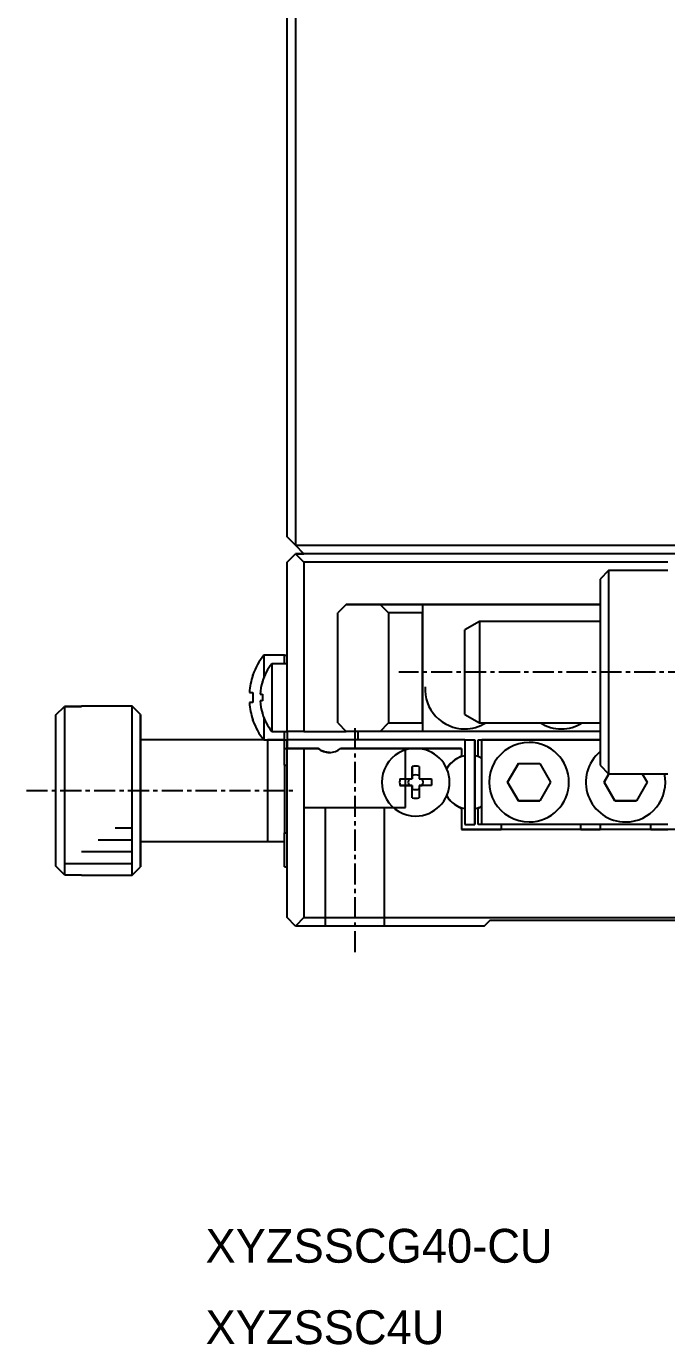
# Model space of a CAD drawing. Extents: x 97 to 299, y 65 to 330.
# Drawn here: x 96.6 to 134.4, y 64.6 to 142.5 of the extents above; entities that cross this region are included whole.
import ezdxf

# ---------------------------------------------------------------- set-up
doc = ezdxf.new("R2010")
doc.units = 0
doc.linetypes.add('CENTER', pattern=[2, 1.25, -0.25, 0.25, -0.25])
doc.layers.get('0').update_dxf_attribs({"linetype": 'CONTINUOUS'})
doc.layers.add('CENTER', color=1, linetype='CENTER')

# ---------------------------------------------------------------- blocks, each defined once
blk = doc.blocks.new('AID5580')
at = {"color": 3, "linetype": 'CONTINUOUS'}
for p, q in [((135.084434, 74.01), (136.085333, 74.01)), ((134.08473, 73.31), (136.085333, 73.31)), ((133.085333, 72.61), (136.085333, 72.61)), ((132.085323, 71.91), (136.085333, 71.91))]:
    blk.add_line(p, q, dxfattribs=at)
at = {"color": 7, "linetype": 'CONTINUOUS'}
blk.add_line((133.085333, 71.21), (136.085333, 71.21), dxfattribs=at)

msp = doc.modelspace()

# ---------------------------------------------------------------- linework, layer by layer
at = {"color": 7, "linetype": 'CONTINUOUS'}
for p, q in [((111.977, 112.306), (111.977, 146.306)), ((112.477, 145.806), (112.477, 111.806)), ((112.477, 111.806), (111.977, 112.306)), ((112.477, 111.806), (151.477, 111.806)), ((112.977, 111.306), (112.477, 111.806)), ((111.977, 110.806), (112.477, 111.306)), ((111.977, 100.806), (111.977, 110.806)), ((112.977, 111.306), (112.477, 111.306)), ((112.477, 111.306), (112.477, 111.306)), ((112.477, 111.306), (112.977, 111.306)), ((112.477, 111.306), (112.977, 110.806)), ((150.977, 111.306), (112.977, 111.306)), ((134.476, 110.806), (112.977, 110.806)), ((112.977, 110.806), (112.977, 100.806)), ((130.976, 110.306), (130.476, 109.806)), ((134.476, 110.306), (130.976, 110.306)), ((115.476, 108.306), (114.976, 107.806)), ((115.476, 108.306), (117.476, 108.306)), ((115.477, 108.306), (115.476, 108.306)), ((130.476, 108.306), (115.477, 108.306)), ((117.476, 108.306), (119.976, 108.306)), ((117.976, 107.806), (117.476, 108.306)), ((119.976, 108.306), (119.977, 108.306)), ((119.976, 108.306), (119.976, 107.806)), ((119.977, 108.306), (130.476, 108.306)), ((119.977, 108.306), (119.977, 104.338)), ((114.976, 101.306), (114.976, 107.806)), ((119.976, 107.806), (117.976, 107.806)), ((117.976, 107.806), (117.976, 101.306)), ((119.976, 101.306), (119.976, 107.806)), ((123.342, 107.306), (122.476, 106.806)), ((122.476, 104.283), (122.476, 106.806)), ((130.476, 107.306), (123.342, 107.306)), ((123.342, 107.306), (123.342, 104.279)), ((111.827, 105.306), (110.605, 105.306)), ((110.605, 105.306), (110.605, 103.992)), ((111.827, 105.306), (111.827, 105.306)), ((111.827, 105.306), (111.977, 105.306)), ((111.827, 105.306), (111.977, 105.306)), ((111.827, 104.806), (111.827, 105.306)), ((111.827, 105.306), (111.827, 105.306)), ((111.079, 104.806), (111.079, 100.806)), ((111.977, 104.806), (111.079, 104.806)), ((109.962, 104.122), (109.962, 104.156)), ((109.962, 104.156), (109.962, 104.122)), ((110.521, 103.735), (110.521, 103.756)), ((110.521, 103.756), (110.521, 103.735)), ((119.977, 104.274), (119.977, 100.806)), ((122.476, 101.806), (122.476, 104.283)), ((123.342, 104.279), (123.342, 101.306)), ((109.75, 103.106), (109.962, 103.106)), ((109.962, 103.106), (109.962, 102.506)), ((110.389, 103.006), (110.521, 103.006)), ((110.521, 103.006), (110.521, 102.606)), ((98.327, 101.778), (98.827, 102.281)), ((98.827, 102.281), (98.827, 92.331)), ((99.827, 102.281), (98.827, 102.281)), ((98.827, 102.281), (99.827, 102.281)), ((102.827, 102.306), (99.827, 102.306)), ((99.827, 102.306), (99.827, 102.281)), ((102.827, 92.306), (102.827, 102.306)), ((103.327, 101.806), (102.827, 102.306)), ((109.962, 102.506), (109.75, 102.506)), ((110.521, 102.606), (110.389, 102.606)), ((98.327, 92.834), (98.327, 101.778)), ((103.327, 101.806), (103.327, 92.806)), ((103.327, 100.306), (103.327, 101.806)), ((109.962, 101.49), (109.962, 101.456)), ((109.962, 101.456), (109.962, 101.49)), ((110.521, 101.877), (110.521, 101.856)), ((110.521, 101.856), (110.521, 101.877)), ((110.605, 101.62), (110.605, 100.306)), ((114.976, 101.306), (115.476, 100.806)), ((117.476, 100.806), (117.976, 101.306)), ((117.976, 101.306), (119.976, 101.306)), ((119.976, 101.306), (119.976, 100.806)), ((122.476, 101.806), (123.342, 101.306)), ((123.342, 101.306), (130.476, 101.306)), ((111.079, 100.806), (111.977, 100.806)), ((111.827, 100.306), (111.827, 100.806)), ((112.977, 100.806), (111.977, 100.806)), ((111.977, 100.806), (111.977, 100.306)), ((112.977, 100.806), (115.476, 100.806)), ((117.476, 100.806), (115.476, 100.806)), ((116.177, 100.306), (116.177, 100.806)), ((119.976, 100.806), (117.476, 100.806)), ((119.977, 100.806), (119.976, 100.806)), ((130.476, 100.806), (119.977, 100.806)), ((110.605, 100.306), (103.327, 100.306)), ((103.327, 100.306), (103.327, 94.306)), ((103.327, 94.306), (103.327, 100.306)), ((110.605, 100.306), (111.827, 100.306)), ((110.827, 100.306), (110.827, 94.306)), ((110.827, 100.306), (110.827, 94.306)), ((111.827, 100.306), (110.827, 100.306)), ((111.827, 99.806), (111.827, 100.306)), ((111.827, 99.806), (111.977, 99.806)), ((111.827, 99.806), (111.977, 99.806)), ((111.827, 99.806), (111.977, 99.806)), ((111.827, 99.806), (111.977, 99.806)), ((111.827, 98.806), (111.827, 99.806)), ((116.177, 100.306), (111.977, 100.306)), ((111.977, 99.806), (111.977, 100.306)), ((111.977, 100.306), (111.977, 99.806)), ((111.977, 89.806), (111.977, 99.806)), ((111.977, 99.806), (111.977, 99.806)), ((111.977, 99.806), (111.977, 99.806)), ((112.977, 99.806), (111.977, 99.806)), ((111.977, 99.806), (111.977, 99.806)), ((111.977, 99.806), (112.977, 99.806)), ((112.977, 99.806), (112.977, 89.806)), ((113.816, 99.806), (112.977, 99.806)), ((113.815, 99.806), (112.977, 99.806)), ((113.815, 99.806), (112.977, 99.806)), ((113.816, 99.806), (112.977, 99.806)), ((112.977, 99.806), (113.816, 99.806)), ((113.815, 99.806), (112.977, 99.806)), ((113.845, 99.781), (113.815, 99.806)), ((113.875, 99.757), (113.845, 99.781)), ((113.906, 99.735), (113.875, 99.757)), ((113.937, 99.714), (113.906, 99.735)), ((113.983, 99.686), (113.937, 99.714)), ((118.977, 99.806), (115.138, 99.806)), ((118.977, 99.806), (115.138, 99.806)), ((119.577, 99.806), (115.138, 99.806)), ((115.139, 99.806), (115.138, 99.806)), ((118.977, 99.806), (115.139, 99.806)), ((115.139, 99.806), (119.577, 99.806)), ((118.977, 99.806), (115.139, 99.806)), ((122.477, 100.306), (116.177, 100.306)), ((119.577, 99.806), (122.277, 99.806)), ((122.277, 99.806), (119.577, 99.806)), ((122.277, 99.806), (122.277, 99.35)), ((122.277, 99.806), (122.277, 99.806)), ((122.277, 99.806), (122.277, 99.35)), ((122.477, 100.306), (123.077, 100.306)), ((122.477, 100.306), (122.477, 95.306)), ((123.077, 95.306), (123.077, 100.306)), ((123.077, 100.306), (123.077, 99.365)), ((123.277, 100.306), (123.477, 100.306)), ((123.277, 99.35), (123.277, 100.306)), ((123.477, 100.306), (130.476, 100.306)), ((130.476, 100.306), (123.477, 100.306)), ((123.477, 95.306), (123.477, 100.306)), ((123.477, 100.306), (123.477, 100.306)), ((114.034, 99.659), (113.983, 99.686)), ((114.088, 99.635), (114.034, 99.659)), ((114.142, 99.613), (114.088, 99.635)), ((114.199, 99.595), (114.142, 99.613)), ((114.251, 99.582), (114.199, 99.595)), ((114.298, 99.572), (114.251, 99.582)), ((114.35, 99.564), (114.298, 99.572)), ((114.403, 99.559), (114.35, 99.564)), ((114.457, 99.556), (114.403, 99.559)), ((114.477, 99.556), (114.457, 99.556)), ((122.277, 99.35), (121.983, 99.181)), ((122.277, 99.35), (122.011, 99.196)), ((122.277, 99.35), (122.277, 99.35)), ((123.077, 99.456), (123.077, 96.156)), ((123.077, 99.456), (123.077, 99.365)), ((123.077, 99.456), (123.077, 99.365)), ((123.077, 99.456), (123.077, 99.365)), ((123.077, 99.456), (123.077, 99.365)), ((123.077, 99.456), (123.077, 99.365)), ((123.077, 99.456), (123.077, 99.365)), ((123.077, 99.456), (123.077, 99.365)), ((123.077, 99.365), (123.077, 99.456)), ((123.077, 99.365), (123.077, 99.456)), ((123.077, 99.365), (123.077, 99.456)), ((123.077, 99.365), (123.077, 99.456)), ((123.077, 99.365), (123.077, 99.456)), ((123.077, 99.365), (123.077, 99.456)), ((123.077, 99.365), (123.077, 99.456)), ((123.077, 99.365), (123.077, 99.456)), ((123.277, 99.35), (123.477, 99.235)), ((111.827, 98.806), (111.827, 94.806)), ((119.377, 98.006), (119.377, 98.735)), ((119.377, 98.735), (119.377, 98.192)), ((119.377, 98.192), (119.377, 98.006)), ((119.777, 98.735), (119.777, 98.006)), ((125.641, 98.906), (125.006, 97.806)), ((125.006, 97.806), (125.641, 98.906)), ((125.641, 98.906), (126.912, 98.906)), ((126.912, 98.906), (127.547, 97.806)), ((130.476, 98.806), (130.976, 98.306)), ((130.995, 98.306), (130.706, 97.806)), ((130.706, 97.806), (130.995, 98.306)), ((130.976, 98.306), (134.476, 98.306)), ((132.958, 98.306), (133.247, 97.806)), ((118.648, 98.006), (119.377, 98.006)), ((118.648, 97.606), (119.19, 97.606)), ((119.377, 97.606), (118.648, 97.606)), ((119.19, 97.606), (119.377, 97.606)), ((119.377, 97.606), (119.377, 97.419)), ((119.377, 96.877), (119.377, 97.606)), ((119.377, 96.877), (119.377, 97.419)), ((119.777, 98.006), (120.505, 98.006)), ((119.777, 97.606), (119.963, 97.606)), ((120.505, 97.606), (119.777, 97.606)), ((119.777, 97.606), (119.777, 96.877)), ((120.505, 97.606), (119.963, 97.606)), ((125.006, 97.806), (125.641, 96.706)), ((125.641, 96.706), (125.006, 97.806)), ((127.547, 97.806), (126.912, 96.706)), ((130.706, 97.806), (131.341, 96.706)), ((131.341, 96.706), (130.706, 97.806)), ((133.247, 97.806), (132.612, 96.706)), ((125.641, 96.706), (126.912, 96.706)), ((126.912, 96.706), (125.641, 96.706)), ((131.341, 96.706), (132.612, 96.706)), ((132.612, 96.706), (131.341, 96.706)), ((121.983, 96.431), (122.277, 96.261)), ((122.011, 96.416), (122.277, 96.261)), ((122.277, 96.261), (122.277, 95.006)), ((122.277, 96.261), (122.277, 96.261)), ((122.277, 96.261), (122.277, 95.006)), ((123.077, 96.247), (123.077, 96.156)), ((123.077, 96.156), (123.077, 96.247)), ((123.077, 96.247), (123.077, 96.156)), ((123.077, 96.156), (123.077, 96.247)), ((123.077, 96.247), (123.077, 96.156)), ((123.077, 96.156), (123.077, 96.247)), ((123.077, 96.247), (123.077, 96.156)), ((123.077, 96.156), (123.077, 96.247)), ((123.077, 96.247), (123.077, 96.156)), ((123.077, 96.156), (123.077, 96.247)), ((123.077, 96.247), (123.077, 96.156)), ((123.077, 96.156), (123.077, 96.247)), ((123.077, 96.247), (123.077, 96.156)), ((123.077, 96.156), (123.077, 96.247)), ((123.077, 96.156), (123.077, 96.247)), ((123.077, 96.247), (123.077, 95.306)), ((123.477, 96.377), (123.277, 96.261)), ((123.277, 95.306), (123.277, 96.261)), ((122.477, 95.306), (123.077, 95.306)), ((123.077, 95.306), (123.077, 95.306)), ((123.477, 95.306), (123.277, 95.306)), ((134.476, 95.306), (123.477, 95.306)), ((124.627, 95.306), (124.627, 95.006)), ((129.327, 95.006), (129.327, 95.306)), ((130.477, 95.306), (130.477, 95.006)), ((133.477, 95.006), (133.477, 95.306)), ((103.327, 94.306), (110.827, 94.306)), ((103.327, 92.806), (103.327, 94.306)), ((110.827, 94.306), (111.827, 94.306)), ((111.827, 92.806), (111.827, 94.806)), ((141.677, 95.006), (122.277, 95.006)), ((122.277, 95.006), (124.477, 95.006)), ((122.277, 95.006), (122.277, 95.006)), ((129.477, 95.006), (124.477, 95.006)), ((124.477, 95.006), (124.477, 95.006)), ((124.627, 95.006), (124.477, 95.006)), ((124.477, 95.006), (124.627, 95.006)), ((129.477, 95.006), (129.327, 95.006)), ((129.327, 95.006), (129.477, 95.006)), ((129.477, 95.006), (130.477, 95.006)), ((129.477, 95.006), (129.477, 95.006)), ((133.727, 95.006), (130.227, 95.006)), ((133.727, 95.006), (130.227, 95.006)), ((133.477, 95.006), (134.477, 95.006)), ((98.827, 92.331), (98.327, 92.834)), ((102.827, 92.306), (103.327, 92.806)), ((111.827, 92.806), (111.977, 92.806)), ((98.827, 92.331), (99.827, 92.331)), ((99.827, 92.331), (99.827, 92.306)), ((112.477, 89.306), (111.977, 89.806)), ((112.977, 89.806), (112.477, 89.306)), ((112.977, 89.806), (150.977, 89.806)), ((123.977, 89.656), (123.627, 89.306)), ((123.627, 89.306), (123.977, 89.656)), ((123.977, 89.656), (139.977, 89.656)), ((123.627, 89.306), (112.477, 89.306)), ((123.627, 89.306), (123.627, 89.306))]:
    msp.add_line(p, q, dxfattribs=at)
at = {"color": 9, "linetype": 'CONTINUOUS'}
for p, q in [((111.827, 100.306), (111.977, 100.306)), ((121.983, 99.181), (121.983, 99.181)), ((111.827, 98.806), (111.977, 98.806)), ((121.654, 98.928), (121.654, 98.928)), ((121.654, 96.683), (121.654, 96.683)), ((121.983, 96.431), (121.983, 96.431)), ((111.827, 94.806), (111.977, 94.806))]:
    msp.add_line(p, q, dxfattribs=at)
at = {"color": 3, "linetype": 'CONTINUOUS'}
for p, q in [((118.977, 96.306), (118.977, 99.806)), ((112.977, 96.306), (118.977, 96.306)), ((114.227, 96.306), (114.227, 89.306)), ((117.727, 89.306), (117.727, 96.306))]:
    msp.add_line(p, q, dxfattribs=at)
at = {"color": 7, "linetype": 'CONTINUOUS'}
for points in [[(130.976, 110.306, 0), (130.976, 110.304, 0), (130.976, 110.299, 0), (130.976, 110.29, 0), (130.976, 110.277, 0), (130.976, 110.261, 0), (130.976, 110.241, 0), (130.976, 110.218, 0), (130.976, 110.191, 0), (130.976, 110.16, 0), (130.976, 110.126, 0), (130.976, 110.089, 0), (130.976, 110.048, 0), (130.976, 110.003, 0), (130.976, 109.955, 0), (130.976, 109.904, 0), (130.976, 109.849, 0), (130.976, 109.791, 0), (130.976, 109.73, 0), (130.976, 109.665, 0), (130.976, 109.597, 0), (130.976, 109.526, 0), (130.976, 109.452, 0), (130.976, 109.375, 0), (130.976, 109.295, 0), (130.976, 109.211, 0), (130.976, 109.125, 0), (130.976, 109.036, 0), (130.976, 108.944, 0), (130.976, 108.849, 0), (130.976, 108.752, 0), (130.976, 108.651, 0), (130.976, 108.549, 0), (130.976, 108.443, 0), (130.976, 108.335, 0), (130.976, 108.225, 0), (130.976, 108.112, 0), (130.976, 107.997, 0), (130.976, 107.88, 0), (130.976, 107.761, 0), (130.976, 107.639, 0), (130.976, 107.516, 0), (130.976, 107.39, 0), (130.976, 107.263, 0), (130.976, 107.134, 0), (130.976, 107.004, 0), (130.976, 106.871, 0), (130.976, 106.737, 0), (130.976, 106.602, 0), (130.976, 106.465, 0), (130.976, 106.327, 0), (130.976, 106.188, 0), (130.976, 106.048, 0), (130.976, 105.906, 0), (130.976, 105.764, 0), (130.976, 105.62, 0), (130.976, 105.476, 0), (130.976, 105.332, 0), (130.976, 105.186, 0), (130.976, 105.04, 0), (130.976, 104.894, 0), (130.976, 104.747, 0), (130.976, 104.6, 0), (130.976, 104.453, 0), (130.976, 104.306, 0), (130.976, 104.159, 0), (130.976, 104.011, 0), (130.976, 103.864, 0), (130.976, 103.718, 0), (130.976, 103.571, 0), (130.976, 103.425, 0), (130.976, 103.28, 0), (130.976, 103.135, 0), (130.976, 102.991, 0), (130.976, 102.848, 0), (130.976, 102.706, 0), (130.976, 102.564, 0), (130.976, 102.424, 0), (130.976, 102.285, 0), (130.976, 102.146, 0), (130.976, 102.01, 0), (130.976, 101.874, 0), (130.976, 101.741, 0), (130.976, 101.608, 0), (130.976, 101.477, 0), (130.976, 101.348, 0), (130.976, 101.221, 0), (130.976, 101.096, 0), (130.976, 100.972, 0), (130.976, 100.851, 0), (130.976, 100.732, 0), (130.976, 100.614, 0), (130.976, 100.5, 0), (130.976, 100.387, 0), (130.976, 100.277, 0), (130.976, 100.169, 0), (130.976, 100.063, 0), (130.976, 99.96, 0), (130.976, 99.86, 0), (130.976, 99.763, 0), (130.976, 99.668, 0), (130.976, 99.576, 0), (130.976, 99.487, 0), (130.976, 99.4, 0), (130.976, 99.317, 0), (130.976, 99.237, 0), (130.976, 99.159, 0), (130.976, 99.085, 0), (130.976, 99.014, 0), (130.976, 98.947, 0), (130.976, 98.882, 0), (130.976, 98.821, 0), (130.976, 98.763, 0), (130.976, 98.708, 0), (130.976, 98.657, 0), (130.976, 98.609, 0), (130.976, 98.564, 0), (130.976, 98.523, 0), (130.976, 98.486, 0), (130.976, 98.452, 0), (130.976, 98.421, 0), (130.976, 98.394, 0), (130.976, 98.371, 0), (130.976, 98.351, 0), (130.976, 98.335, 0), (130.976, 98.322, 0), (130.976, 98.313, 0), (130.976, 98.308, 0), (130.976, 98.306, 0)], [(130.476, 109.806, 0), (130.476, 109.804, 0), (130.476, 109.799, 0), (130.476, 109.791, 0), (130.476, 109.779, 0), (130.476, 109.764, 0), (130.476, 109.746, 0), (130.476, 109.725, 0), (130.476, 109.7, 0), (130.476, 109.672, 0), (130.476, 109.641, 0), (130.476, 109.607, 0), (130.476, 109.569, 0), (130.476, 109.528, 0), (130.476, 109.484, 0), (130.476, 109.437, 0), (130.476, 109.387, 0), (130.476, 109.334, 0), (130.476, 109.278, 0), (130.476, 109.219, 0), (130.476, 109.156, 0), (130.476, 109.091, 0), (130.476, 109.023, 0), (130.476, 108.953, 0), (130.476, 108.879, 0), (130.476, 108.803, 0), (130.476, 108.723, 0), (130.476, 108.642, 0), (130.476, 108.557, 0), (130.476, 108.47, 0), (130.476, 108.381, 0), (130.476, 108.289, 0), (130.476, 108.195, 0), (130.476, 108.098, 0), (130.476, 107.999, 0), (130.476, 107.898, 0), (130.476, 107.795, 0), (130.476, 107.69, 0), (130.476, 107.582, 0), (130.476, 107.473, 0), (130.476, 107.361, 0), (130.476, 107.248, 0), (130.476, 107.133, 0), (130.476, 107.017, 0), (130.476, 106.899, 0), (130.476, 106.779, 0), (130.476, 106.657, 0), (130.476, 106.535, 0), (130.476, 106.411, 0), (130.476, 106.285, 0), (130.476, 106.159, 0), (130.476, 106.031, 0), (130.476, 105.902, 0), (130.476, 105.773, 0), (130.476, 105.642, 0), (130.476, 105.511, 0), (130.476, 105.379, 0), (130.476, 105.246, 0), (130.476, 105.113, 0), (130.476, 104.979, 0), (130.476, 104.845, 0), (130.476, 104.71, 0), (130.476, 104.576, 0), (130.476, 104.441, 0), (130.476, 104.306, 0), (130.476, 104.171, 0), (130.476, 104.036, 0), (130.476, 103.901, 0), (130.476, 103.767, 0), (130.476, 103.633, 0), (130.476, 103.499, 0), (130.476, 103.366, 0), (130.476, 103.233, 0), (130.476, 103.101, 0), (130.476, 102.969, 0), (130.476, 102.839, 0), (130.476, 102.709, 0), (130.476, 102.581, 0), (130.476, 102.453, 0), (130.476, 102.326, 0), (130.476, 102.201, 0), (130.476, 102.077, 0), (130.476, 101.954, 0), (130.476, 101.833, 0), (130.476, 101.713, 0), (130.476, 101.595, 0), (130.476, 101.478, 0), (130.476, 101.363, 0), (130.476, 101.25, 0), (130.476, 101.139, 0), (130.476, 101.03, 0), (130.476, 100.922, 0), (130.476, 100.817, 0), (130.476, 100.713, 0), (130.476, 100.612, 0), (130.476, 100.513, 0), (130.476, 100.417, 0), (130.476, 100.323, 0), (130.476, 100.231, 0), (130.476, 100.141, 0), (130.476, 100.054, 0), (130.476, 99.97, 0), (130.476, 99.888, 0), (130.476, 99.809, 0), (130.476, 99.733, 0), (130.476, 99.659, 0), (130.476, 99.588, 0), (130.476, 99.52, 0), (130.476, 99.455, 0), (130.476, 99.393, 0), (130.476, 99.334, 0), (130.476, 99.278, 0), (130.476, 99.225, 0), (130.476, 99.174, 0), (130.476, 99.127, 0), (130.476, 99.084, 0), (130.476, 99.043, 0), (130.476, 99.005, 0), (130.476, 98.971, 0), (130.476, 98.939, 0), (130.476, 98.912, 0), (130.476, 98.887, 0), (130.476, 98.865, 0), (130.476, 98.847, 0), (130.476, 98.832, 0), (130.476, 98.821, 0), (130.476, 98.813, 0), (130.476, 98.808, 0), (130.476, 98.806, 0)]]:
    msp.add_polyline3d(points, dxfattribs=at)
for centre, radius, start, end in [((113.727, 102.806), 4, 141.31781, 160.27537), ((113.577, 102.806), 3.2, 141.31781, 162.72999), ((113.727, 102.806), 3.989, 160.7318, 175.68661), ((113.577, 102.806), 3.194, 163.09474, 176.40965), ((122.477, 103.306), 2.35, 176.68535, 270.0015), ((113.727, 102.806), 3.989, 184.31339, 199.2682), ((113.577, 102.806), 3.194, 183.59035, 196.90526), ((113.727, 102.806), 4, 199.72463, 218.68219), ((113.577, 102.806), 3.2, 197.27001, 218.68219), ((122.477, 103.306), 2.35, 270.0015, 301.67243), ((122.477, 103.306), 2.35, 270.0015, 301.67243), ((128.177, 103.306), 2.35, 238.32757, 270.0015), ((128.177, 103.306), 2.35, 270.0015, 301.67243), ((128.177, 103.306), 2.35, 270.0015, 301.67243), ((114.477, 100.556), 1, 228.59038, 270.00017), ((114.477, 100.556), 1, 270.00017, 311.40962), ((119.577, 97.806), 2, 90, 270.00017), ((119.577, 97.806), 2, 270.00017, 90), ((119.577, 97.806), 2, 270.00017, 90), ((126.277, 97.806), 2.35, 90.00004, 270.00191), ((126.277, 97.806), 2.35, 270.00191, 90.00004), ((126.277, 97.806), 2.35, 270.00191, 90.00004), ((122.777, 97.806), 1.587, 100.87413, 149.54041), ((122.777, 97.806), 1.587, 120, 135), ((122.777, 97.806), 1.587, 63.86673, 79.10729), ((122.777, 97.806), 1.587, 63.86382, 79.10463), ((122.777, 97.806), 1.587, 63.85802, 79.09932), ((122.777, 97.806), 1.587, 63.85221, 79.09402), ((122.777, 97.806), 1.587, 63.8464, 79.08871), ((131.977, 97.806), 2.35, 129.67066, 270.00191), ((119.577, 97.806), 0.95, 77.8468, 102.1532), ((119.577, 97.806), 0.435, 62.63352, 117.36648), ((122.892, 97.691), 1.75, 135, 148.11847), ((122.892, 97.691), 1.75, 138.05698, 148.11785), ((131.977, 97.806), 2.35, 270.00191, 12.28448), ((131.977, 97.806), 2.35, 270.00191, 12.28448), ((119.577, 97.806), 0.95, 167.8468, 192.1532), ((119.577, 97.806), 0.435, 152.63352, 207.36648), ((119.577, 97.806), 0.435, 242.63352, 297.36648), ((119.577, 97.806), 0.435, 332.63352, 27.36648), ((119.577, 97.806), 0.95, 347.8468, 12.1532), ((119.577, 97.806), 0.95, 257.8468, 282.1532), ((122.892, 97.921), 1.75, 211.88215, 221.94301), ((122.892, 97.921), 1.75, 211.88153, 225), ((122.777, 97.806), 1.587, 210.45959, 259.12587), ((122.777, 97.806), 1.587, 225, 240), ((122.777, 97.806), 1.587, 280.89271, 296.13327), ((122.777, 97.806), 1.587, 280.89537, 296.13618), ((122.777, 97.806), 1.587, 280.90067, 296.14198), ((122.777, 97.806), 1.587, 280.90598, 296.14779), ((122.777, 97.806), 1.587, 280.91129, 296.1536)]:
    msp.add_arc(centre, radius, start, end, dxfattribs=at)
at = {"layer": 'CENTER', "color": 1, "linetype": 'CENTER'}
for p, q in [((177.74, 104.306), (118.579, 104.306)), ((115.977, 101.006), (115.977, 87.606)), ((96.577, 97.306), (112.577, 97.306))]:
    msp.add_line(p, q, dxfattribs=at)

# ---------------------------------------------------------------- block references
msp.add_blockref('AID5580', (-33.258, 21.096))

# ---------------------------------------------------------------- texts
at = {"color": 7, "linetype": 'CONTINUOUS'}
for s, p in [('XYZSSCG40-CU', (107.159, 69.411)), ('XYZSSC4U', (107.159, 64.598))]:
    msp.add_text(s, height=2, dxfattribs=at).set_placement(p)

doc.saveas('drawing.dxf')
